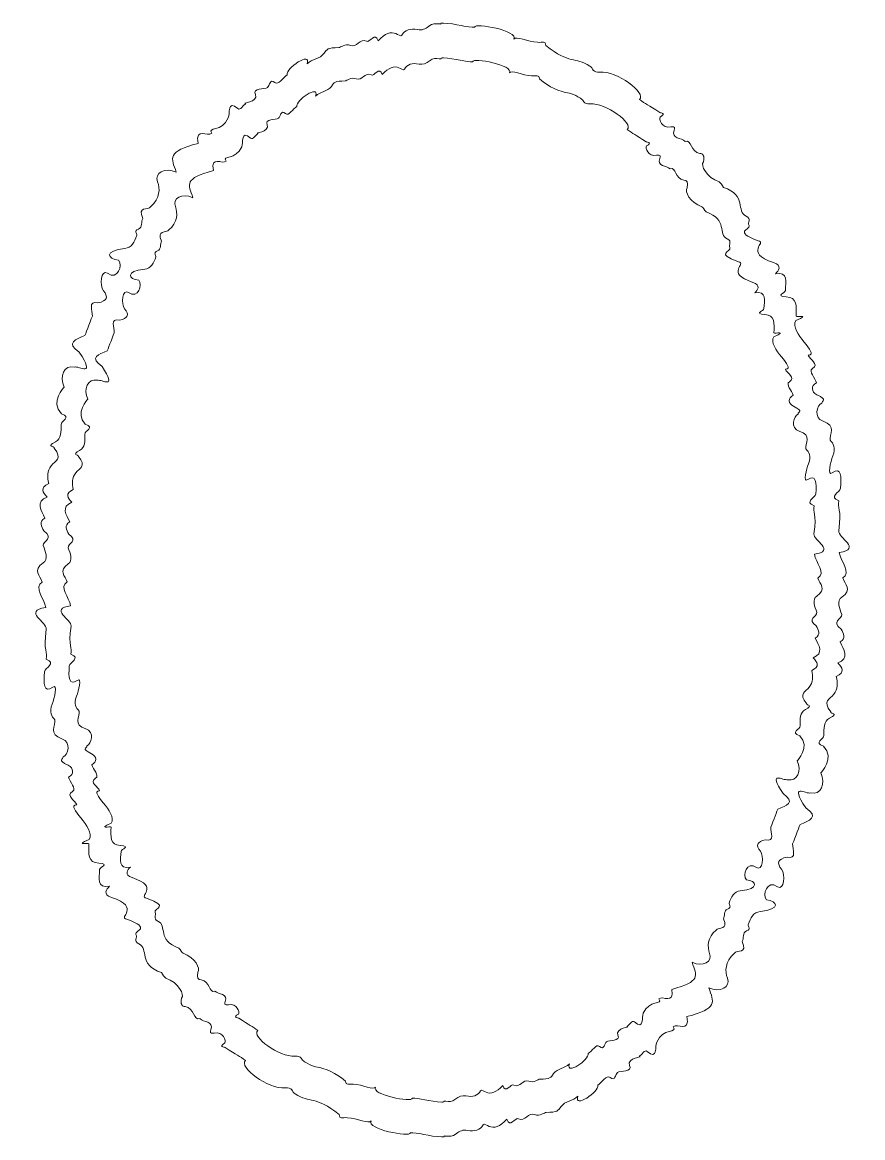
# Model space of a CAD drawing. Header units: centimetres. Extents: x -7.4 to 7.4, y -9.8 to 9.8.
import ezdxf

# ---------------------------------------------------------------- set-up
doc = ezdxf.new("R2010")
doc.units = ezdxf.units.CM
doc.header["$MEASUREMENT"] = 0
doc.layers.add('Layer 1', color=7, linetype='Continuous')

msp = doc.modelspace()

# ---------------------------------------------------------------- linework, layer by layer
at = {"layer": 'Layer 1', "color": 8, "lineweight": 13}
msp.add_open_spline([(0.01566, 9.77272), (0.00112, 9.77285), (-0.01317, 9.77231), (-0.02749, 9.7715), (-0.02749, 9.7715), (-0.02749, 9.7715), (-0.02749, 9.75673), (-0.02749, 9.75673), (-0.02749, 9.75673), (-0.03926, 9.75803), (-0.0513, 9.75875), (-0.06329, 9.75878), (-0.06329, 9.75878), (-0.12359, 9.75897), (-0.17157, 9.77726), (-0.2469, 9.71325), (-0.2469, 9.71325), (-0.29826, 9.6696), (-0.36617, 9.64421), (-0.4374, 9.65829), (-0.4374, 9.65829), (-0.56703, 9.68391), (-0.66018, 9.65585), (-0.71328, 9.56149), (-0.71328, 9.56149), (-0.72933, 9.53297), (-0.78303, 9.57646), (-0.81702, 9.58979), (-0.81702, 9.58979), (-0.90288, 9.62346), (-1.01112, 9.59835), (-1.12824, 9.46304), (-1.12824, 9.46304), (-1.18172, 9.6271), (-1.27643, 9.42204), (-1.33572, 9.45443), (-1.33572, 9.45443), (-1.44913, 9.51638), (-1.50859, 9.33517), (-1.61619, 9.38019), (-1.61619, 9.38019), (-1.71001, 9.41944), (-1.79449, 9.34367), (-1.81862, 9.34327), (-1.81862, 9.34327), (-2.01845, 9.34003), (-2.02578, 9.31562), (-2.07981, 9.24031), (-2.07981, 9.24031), (-2.14871, 9.14426), (-2.29045, 9.14363), (-2.37542, 9.05737), (-2.37542, 9.05737), (-2.29264, 9.28916), (-2.75724, 8.98012), (-2.72336, 8.86581), (-2.72336, 8.86581), (-2.79636, 8.82252), (-2.87726, 8.67584), (-2.94048, 8.73127), (-2.94048, 8.73127), (-3.02898, 8.80886), (-3.02828, 8.67356), (-3.07176, 8.6439), (-3.07176, 8.6439), (-3.11868, 8.61259), (-3.33406, 8.63331), (-3.28291, 8.52043), (-3.28291, 8.52043), (-3.22011, 8.38186), (-3.55402, 8.362), (-3.44816, 8.36784), (-3.44816, 8.36784), (-3.49141, 8.3338), (-3.54965, 8.23497), (-3.59275, 8.27309), (-3.59275, 8.27309), (-3.77467, 8.43396), (-3.72929, 8.17981), (-3.758, 8.10943), (-3.758, 8.10943), (-3.86365, 7.85047), (-4.1383, 7.95968), (-4.04764, 7.84035), (-4.04764, 7.84035), (-4.11907, 7.77062), (-4.3403, 7.95791), (-4.28863, 7.66274), (-4.28863, 7.66274), (-4.8355, 7.51728), (-4.76424, 7.41181), (-4.67008, 7.15657), (-4.67008, 7.15657), (-4.87266, 7.24987), (-5.06184, 7.14107), (-4.99966, 6.99004), (-4.99966, 6.99004), (-4.95134, 6.87265), (-4.95579, 6.6934), (-5.11947, 6.55319), (-5.11947, 6.55319), (-5.16634, 6.4845), (-5.35911, 6.56492), (-5.25764, 6.3444), (-5.25764, 6.3444), (-5.2906, 6.29323), (-5.25867, 6.18432), (-5.332, 6.15941), (-5.332, 6.15941), (-5.42677, 6.12722), (-5.35347, 6.08538), (-5.36505, 6.04948), (-5.36505, 6.04948), (-5.40294, 5.93202), (-5.45349, 5.83081), (-5.57345, 5.81896), (-5.57345, 5.81896), (-5.94565, 5.78218), (-5.87456, 5.62997), (-5.68591, 5.61223), (-5.68591, 5.61223), (-5.60211, 5.52588), (-5.6951, 5.25512), (-5.87687, 5.38212), (-5.87687, 5.38212), (-5.99243, 5.46286), (-6.02059, 5.16177), (-5.9494, 5.07694), (-5.9494, 5.07694), (-5.85934, 4.96964), (-5.88459, 4.89755), (-6.04442, 4.86446), (-6.04442, 4.86446), (-6.22929, 4.90252), (-6.13705, 4.72843), (-6.14265, 4.62901), (-6.14265, 4.62901), (-6.18765, 4.51797), (-6.27301, 4.29184), (-6.27301, 4.29184), (-6.27301, 4.29184), (-6.43472, 4.22513), (-6.61787, 4.16358), (-6.37216, 3.99979), (-6.37216, 3.99979), (-6.07683, 3.54466), (-6.37632, 3.76285), (-6.46121, 3.73809), (-6.46121, 3.73809), (-6.63771, 3.78539), (-6.728, 3.56296), (-6.63748, 3.38492), (-6.63748, 3.38492), (-6.63748, 3.38492), (-6.89277, 3.12591), (-6.68476, 2.91895), (-6.68476, 2.91895), (-6.49778, 2.84911), (-6.69552, 2.79575), (-6.69302, 2.72944), (-6.69302, 2.72944), (-6.68834, 2.60532), (-6.68459, 2.48191), (-6.79033, 2.4259), (-6.79033, 2.4259), (-6.96073, 2.33564), (-6.80458, 2.35173), (-6.81144, 2.31433), (-6.81144, 2.31433), (-6.65952, 2.12616), (-6.7958, 2.09071), (-6.86423, 2.00628), (-6.86423, 2.00628), (-6.93783, 1.91547), (-6.93787, 1.8043), (-6.90921, 1.69536), (-6.90921, 1.69536), (-7.07079, 1.61601), (-7.01134, 1.53663), (-6.93859, 1.45663), (-6.93859, 1.45663), (-7.14276, 1.37401), (-7.04235, 1.21416), (-6.97531, 1.08664), (-6.97531, 1.08664), (-7.08533, 1.02307), (-7.03825, 0.94153), (-6.99275, 0.86022), (-6.99275, 0.86022), (-6.81301, 0.72897), (-7.00333, 0.69013), (-7.00744, 0.60467), (-7.00744, 0.60467), (-6.96366, 0.50582), (-6.91048, 0.3638), (-7.00561, 0.30072), (-7.00561, 0.30072), (-7.20035, 0.17158), (-7.05842, 0.07962), (-7.02305, -0.03522), (-7.02305, -0.03522), (-7.18079, -0.12823), (-6.98587, -0.32775), (-6.95925, -0.48027), (-6.95925, -0.48027), (-7.37201, -0.54689), (-6.93342, -0.73933), (-6.95145, -0.86256), (-6.95145, -0.86256), (-7.00995, -1.2624), (-6.92078, -1.25495), (-6.95375, -1.39006), (-6.95375, -1.39006), (-6.76412, -1.45905), (-6.97603, -1.53699), (-6.98358, -1.61115), (-6.98358, -1.61115), (-7.00453, -1.81671), (-6.99307, -1.99428), (-6.83394, -1.87818), (-6.83394, -1.87818), (-6.74404, -1.81259), (-6.81046, -2.0805), (-6.84817, -2.17639), (-6.84817, -2.17639), (-6.90604, -2.32352), (-6.86021, -2.39353), (-6.79905, -2.45245), (-6.79905, -2.45245), (-6.78106, -2.54753), (-6.92367, -2.71129), (-6.67603, -2.78634), (-6.67603, -2.78634), (-6.5049, -2.83821), (-6.569, -3.0733), (-6.65721, -3.10464), (-6.65721, -3.10464), (-6.64609, -3.14984), (-6.77528, -3.15441), (-6.56724, -3.25067), (-6.56724, -3.25067), (-6.47005, -3.29564), (-6.45589, -3.41051), (-6.56449, -3.45823), (-6.56449, -3.45823), (-6.54088, -3.54306), (-6.41199, -3.66067), (-6.49104, -3.7109), (-6.49104, -3.7109), (-6.61551, -3.78999), (-6.44253, -3.86873), (-6.41714, -3.94676), (-6.41714, -3.94676), (-6.63934, -3.96083), (-6.06997, -4.34248), (-6.20048, -4.55425), (-6.20048, -4.55425), (-6.47557, -4.67167), (-6.20239, -4.6037), (-6.2037, -4.6289), (-6.2037, -4.6289), (-6.21238, -4.79733), (-6.22218, -4.96646), (-6.03019, -4.96771), (-6.03019, -4.96771), (-5.8241, -4.9847), (-6.01455, -5.03726), (-6.01596, -5.07928), (-6.01596, -5.07928), (-6.02099, -5.22884), (-6.07228, -5.41578), (-5.84199, -5.37502), (-5.84199, -5.37502), (-5.89604, -5.42505), (-5.96503, -5.51708), (-5.80986, -5.56945), (-5.80986, -5.56945), (-5.26815, -5.75226), (-5.71441, -5.92376), (-5.5372, -5.95379), (-5.5372, -5.95379), (-5.09051, -6.11836), (-5.40651, -6.13966), (-5.37838, -6.22328), (-5.37838, -6.22328), (-5.34644, -6.27592), (-5.43021, -6.33628), (-5.32697, -6.38367), (-5.32697, -6.38367), (-5.1431, -6.46806), (-5.34828, -6.75159), (-4.93129, -6.88943), (-4.93129, -6.88943), (-4.90642, -6.92402), (-4.87975, -6.9764), (-4.85234, -6.98582), (-4.85234, -6.98582), (-4.63602, -7.06018), (-4.52018, -7.27753), (-4.57646, -7.34022), (-4.57646, -7.34022), (-4.60324, -7.44782), (-4.56893, -7.48007), (-4.51587, -7.48707), (-4.51587, -7.48707), (-4.34515, -7.50957), (-4.37477, -7.73583), (-4.25881, -7.69627), (-4.25881, -7.69627), (-4.19573, -7.76292), (-4.00556, -7.73861), (-4.06694, -7.89193), (-4.06694, -7.89193), (-4.07694, -7.91691), (-4.08671, -7.97098), (-4.00727, -7.95059), (-4.00727, -7.95059), (-3.84906, -7.91733), (-3.78495, -8.09053), (-3.82045, -8.12451), (-3.82045, -8.12451), (-3.93311, -8.19803), (-3.83216, -8.18984), (-3.81081, -8.20367), (-3.81081, -8.20367), (-3.60454, -8.33727), (-3.5654, -8.35137), (-3.45369, -8.4342), (-3.45369, -8.4342), (-3.59008, -8.54084), (-3.05398, -8.93745), (-2.76423, -8.91207), (-2.76423, -8.91207), (-2.63008, -8.90032), (-2.64344, -8.98383), (-2.58246, -9.0179), (-2.58246, -9.0179), (-2.32249, -9.19107), (-2.23677, -9.04029), (-1.81543, -9.37845), (-1.81543, -9.37845), (-1.80265, -9.46621), (-1.76698, -9.42994), (-1.66579, -9.43547), (-1.66579, -9.43547), (-1.49866, -9.44459), (-1.28985, -9.55525), (-1.25221, -9.49249), (-1.25221, -9.49249), (-1.34716, -9.63379), (-0.5584, -9.78673), (-0.56413, -9.70046), (-0.56413, -9.70046), (-0.45498, -9.68383), (-0.22608, -9.77123), (-0.01559, -9.77224), (-0.01559, -9.77224), (-0.00105, -9.7725), (0.01324, -9.77182), (0.02756, -9.771), (0.02756, -9.771), (0.02756, -9.771), (0.02756, -9.75623), (0.02756, -9.75623), (0.02756, -9.75623), (0.03933, -9.75753), (0.05137, -9.75824), (0.06336, -9.75829), (0.06336, -9.75829), (0.12366, -9.75855), (0.17164, -9.77677), (0.24697, -9.71276), (0.24697, -9.71276), (0.29833, -9.66911), (0.36624, -9.64372), (0.43746, -9.65779), (0.43746, -9.65779), (0.5671, -9.68341), (0.66024, -9.65536), (0.71334, -9.56099), (0.71334, -9.56099), (0.72939, -9.53247), (0.78309, -9.57596), (0.81708, -9.58929), (0.81708, -9.58929), (0.90294, -9.62296), (1.01118, -9.59785), (1.1283, -9.46254), (1.1283, -9.46254), (1.18178, -9.6266), (1.27649, -9.42154), (1.33578, -9.45393), (1.33578, -9.45393), (1.44919, -9.51588), (1.50865, -9.33467), (1.61624, -9.37969), (1.61624, -9.37969), (1.71006, -9.41894), (1.79454, -9.34316), (1.81867, -9.34277), (1.81867, -9.34277), (2.01849, -9.33953), (2.02583, -9.31513), (2.07986, -9.23982), (2.07986, -9.23982), (2.14876, -9.14377), (2.2905, -9.14314), (2.37547, -9.05688), (2.37547, -9.05688), (2.29269, -9.28867), (2.75729, -8.97963), (2.72341, -8.86532), (2.72341, -8.86532), (2.79641, -8.82203), (2.87731, -8.67535), (2.94053, -8.73078), (2.94053, -8.73078), (3.02903, -8.80837), (3.02833, -8.67307), (3.07181, -8.64341), (3.07181, -8.64341), (3.11873, -8.61209), (3.33411, -8.63282), (3.28296, -8.51994), (3.28296, -8.51994), (3.22016, -8.38137), (3.55407, -8.36151), (3.44821, -8.36735), (3.44821, -8.36735), (3.49146, -8.33331), (3.5497, -8.23448), (3.5928, -8.27259), (3.5928, -8.27259), (3.77472, -8.43346), (3.72934, -8.17931), (3.75805, -8.10893), (3.75805, -8.10893), (3.8637, -7.84997), (4.13834, -7.95918), (4.04769, -7.83985), (4.04769, -7.83985), (4.11912, -7.77012), (4.34035, -7.95741), (4.28868, -7.66224), (4.28868, -7.66224), (4.83555, -7.51678), (4.76429, -7.41131), (4.67013, -7.15607), (4.67013, -7.15607), (4.87271, -7.24936), (5.06189, -7.14057), (4.99971, -6.98953), (4.99971, -6.98953), (4.95139, -6.87215), (4.95584, -6.6929), (5.11951, -6.55268), (5.11951, -6.55268), (5.16639, -6.48399), (5.35916, -6.56441), (5.25768, -6.34389), (5.25768, -6.34389), (5.29064, -6.29271), (5.25871, -6.1838), (5.33204, -6.1589), (5.33204, -6.1589), (5.42681, -6.12671), (5.35351, -6.08486), (5.36509, -6.04897), (5.36509, -6.04897), (5.40298, -5.93151), (5.45353, -5.8303), (5.57349, -5.81845), (5.57349, -5.81845), (5.9457, -5.78167), (5.8746, -5.62946), (5.68595, -5.61172), (5.68595, -5.61172), (5.60215, -5.52537), (5.69514, -5.25461), (5.87691, -5.3816), (5.87691, -5.3816), (5.99247, -5.46234), (6.02063, -5.16125), (5.94943, -5.07642), (5.94943, -5.07642), (5.85938, -4.96911), (5.88462, -4.89703), (6.04445, -4.86394), (6.04445, -4.86394), (6.22932, -4.902), (6.13708, -4.72791), (6.14268, -4.6285), (6.14268, -4.6285), (6.18768, -4.51746), (6.27304, -4.29133), (6.27304, -4.29133), (6.27304, -4.29133), (6.43475, -4.22462), (6.6179, -4.16307), (6.37219, -3.99928), (6.37219, -3.99928), (6.07686, -3.54415), (6.37635, -3.76234), (6.46124, -3.73758), (6.46124, -3.73758), (6.63774, -3.78488), (6.72803, -3.56245), (6.63751, -3.38441), (6.63751, -3.38441), (6.63751, -3.38441), (6.8928, -3.1254), (6.68479, -2.91844), (6.68479, -2.91844), (6.49781, -2.8486), (6.69555, -2.79524), (6.69305, -2.72893), (6.69305, -2.72893), (6.68837, -2.60481), (6.68462, -2.4814), (6.79036, -2.42539), (6.79036, -2.42539), (6.96076, -2.33512), (6.80461, -2.35122), (6.81148, -2.31382), (6.81148, -2.31382), (6.65956, -2.12565), (6.79584, -2.0902), (6.86427, -2.00577), (6.86427, -2.00577), (6.93787, -1.91496), (6.93791, -1.8038), (6.90925, -1.69485), (6.90925, -1.69485), (7.07083, -1.6155), (7.01137, -1.53613), (6.93863, -1.45612), (6.93863, -1.45612), (7.1428, -1.3735), (7.04239, -1.21365), (6.97535, -1.08613), (6.97535, -1.08613), (7.08537, -1.02255), (7.03828, -0.94102), (6.99279, -0.85971), (6.99279, -0.85971), (6.81305, -0.72846), (7.00337, -0.68962), (7.00748, -0.60416), (7.00748, -0.60416), (6.9637, -0.50531), (6.91052, -0.36329), (7.00565, -0.30021), (7.00565, -0.30021), (7.20039, -0.17107), (7.05846, -0.07911), (7.02309, 0.03573), (7.02309, 0.03573), (7.18083, 0.12874), (6.98591, 0.32826), (6.95929, 0.48078), (6.95929, 0.48078), (7.37205, 0.5474), (6.93346, 0.73984), (6.95149, 0.86307), (6.95149, 0.86307), (7.00999, 1.26291), (6.92082, 1.25545), (6.95379, 1.39057), (6.95379, 1.39057), (6.76416, 1.45956), (6.97607, 1.5375), (6.98363, 1.61166), (6.98363, 1.61166), (7.00457, 1.81722), (6.99312, 1.99479), (6.83399, 1.87869), (6.83399, 1.87869), (6.74409, 1.8131), (6.81051, 2.08101), (6.84822, 2.1769), (6.84822, 2.1769), (6.90609, 2.32403), (6.86027, 2.39404), (6.79911, 2.45296), (6.79911, 2.45296), (6.78112, 2.54804), (6.92373, 2.7118), (6.67609, 2.78685), (6.67609, 2.78685), (6.50496, 2.83872), (6.56906, 3.07381), (6.65727, 3.10516), (6.65727, 3.10516), (6.64616, 3.15036), (6.77534, 3.15493), (6.5673, 3.25119), (6.5673, 3.25119), (6.47011, 3.29616), (6.45595, 3.41103), (6.56455, 3.45874), (6.56455, 3.45874), (6.54095, 3.54357), (6.41205, 3.66118), (6.49111, 3.71142), (6.49111, 3.71142), (6.61558, 3.79051), (6.4426, 3.86925), (6.41721, 3.94728), (6.41721, 3.94728), (6.63941, 3.96135), (6.07003, 4.343), (6.20055, 4.55477), (6.20055, 4.55477), (6.47563, 4.67219), (6.20246, 4.60422), (6.20376, 4.62942), (6.20376, 4.62942), (6.21244, 4.79785), (6.22224, 4.96698), (6.03025, 4.96823), (6.03025, 4.96823), (5.82416, 4.98522), (6.01461, 5.03778), (6.01602, 5.0798), (6.01602, 5.0798), (6.02105, 5.22936), (6.07233, 5.4163), (5.84205, 5.37554), (5.84205, 5.37554), (5.8961, 5.42557), (5.9651, 5.5176), (5.80992, 5.56997), (5.80992, 5.56997), (5.26821, 5.75278), (5.71448, 5.92428), (5.53726, 5.95432), (5.53726, 5.95432), (5.09057, 6.11889), (5.40657, 6.14019), (5.37844, 6.22381), (5.37844, 6.22381), (5.3465, 6.27645), (5.43027, 6.33681), (5.32703, 6.38419), (5.32703, 6.38419), (5.14316, 6.46858), (5.34834, 6.75211), (4.93135, 6.88995), (4.93135, 6.88995), (4.90648, 6.92454), (4.87981, 6.97692), (4.8524, 6.98634), (4.8524, 6.98634), (4.63608, 7.0607), (4.52024, 7.27805), (4.57653, 7.34074), (4.57653, 7.34074), (4.60331, 7.44834), (4.569, 7.48059), (4.51594, 7.48759), (4.51594, 7.48759), (4.34522, 7.51009), (4.37484, 7.73635), (4.25888, 7.69678), (4.25888, 7.69678), (4.1958, 7.76343), (4.00562, 7.73912), (4.06701, 7.89244), (4.06701, 7.89244), (4.07701, 7.91742), (4.08678, 7.97149), (4.00734, 7.9511), (4.00734, 7.9511), (3.84913, 7.91784), (3.78502, 8.09103), (3.82052, 8.12502), (3.82052, 8.12502), (3.93318, 8.19855), (3.83224, 8.19036), (3.81088, 8.20419), (3.81088, 8.20419), (3.60461, 8.33779), (3.56546, 8.35189), (3.45376, 8.43471), (3.45376, 8.43471), (3.59015, 8.54136), (3.05405, 8.93796), (2.7643, 8.91258), (2.7643, 8.91258), (2.63015, 8.90083), (2.64351, 8.98434), (2.58253, 9.01841), (2.58253, 9.01841), (2.32256, 9.19158), (2.23685, 9.0408), (1.81549, 9.37896), (1.81549, 9.37896), (1.80271, 9.46672), (1.76705, 9.43045), (1.66585, 9.43598), (1.66585, 9.43598), (1.49872, 9.4451), (1.28991, 9.55576), (1.25227, 9.493), (1.25227, 9.493), (1.34722, 9.6343), (0.55846, 9.78724), (0.56419, 9.70096), (0.56419, 9.70096), (0.45504, 9.68433), (0.22614, 9.77173), (0.01566, 9.77274), (0.01566, 9.77274), (0.01566, 9.77274), (0.01566, 9.77272), (0.01566, 9.77272)], degree=3, knots=[0, 0, 0, 0, 0.00555556, 0.00555556, 0.00555556, 0.00555556, 0.01111111, 0.01111111, 0.01111111, 0.01111111, 0.01666667, 0.01666667, 0.01666667, 0.01666667, 0.02222222, 0.02222222, 0.02222222, 0.02222222, 0.02777778, 0.02777778, 0.02777778, 0.02777778, 0.03333333, 0.03333333, 0.03333333, 0.03333333, 0.03888889, 0.03888889, 0.03888889, 0.03888889, 0.04444444, 0.04444444, 0.04444444, 0.04444444, 0.05, 0.05, 0.05, 0.05, 0.05555556, 0.05555556, 0.05555556, 0.05555556, 0.06111111, 0.06111111, 0.06111111, 0.06111111, 0.06666667, 0.06666667, 0.06666667, 0.06666667, 0.07222222, 0.07222222, 0.07222222, 0.07222222, 0.07777778, 0.07777778, 0.07777778, 0.07777778, 0.08333333, 0.08333333, 0.08333333, 0.08333333, 0.08888889, 0.08888889, 0.08888889, 0.08888889, 0.09444444, 0.09444444, 0.09444444, 0.09444444, 0.1, 0.1, 0.1, 0.1, 0.10555556, 0.10555556, 0.10555556, 0.10555556, 0.11111111, 0.11111111, 0.11111111, 0.11111111, 0.11666667, 0.11666667, 0.11666667, 0.11666667, 0.12222222, 0.12222222, 0.12222222, 0.12222222, 0.12777778, 0.12777778, 0.12777778, 0.12777778, 0.13333333, 0.13333333, 0.13333333, 0.13333333, 0.13888889, 0.13888889, 0.13888889, 0.13888889, 0.14444444, 0.14444444, 0.14444444, 0.14444444, 0.15, 0.15, 0.15, 0.15, 0.15555556, 0.15555556, 0.15555556, 0.15555556, 0.16111111, 0.16111111, 0.16111111, 0.16111111, 0.16666667, 0.16666667, 0.16666667, 0.16666667, 0.17222222, 0.17222222, 0.17222222, 0.17222222, 0.17777778, 0.17777778, 0.17777778, 0.17777778, 0.18333333, 0.18333333, 0.18333333, 0.18333333, 0.18888889, 0.18888889, 0.18888889, 0.18888889, 0.19444444, 0.19444444, 0.19444444, 0.19444444, 0.2, 0.2, 0.2, 0.2, 0.20555556, 0.20555556, 0.20555556, 0.20555556, 0.21111111, 0.21111111, 0.21111111, 0.21111111, 0.21666667, 0.21666667, 0.21666667, 0.21666667, 0.22222222, 0.22222222, 0.22222222, 0.22222222, 0.22777778, 0.22777778, 0.22777778, 0.22777778, 0.23333333, 0.23333333, 0.23333333, 0.23333333, 0.23888889, 0.23888889, 0.23888889, 0.23888889, 0.24444444, 0.24444444, 0.24444444, 0.24444444, 0.25, 0.25, 0.25, 0.25, 0.25555556, 0.25555556, 0.25555556, 0.25555556, 0.26111111, 0.26111111, 0.26111111, 0.26111111, 0.26666667, 0.26666667, 0.26666667, 0.26666667, 0.27222222, 0.27222222, 0.27222222, 0.27222222, 0.27777778, 0.27777778, 0.27777778, 0.27777778, 0.28333333, 0.28333333, 0.28333333, 0.28333333, 0.28888889, 0.28888889, 0.28888889, 0.28888889, 0.29444444, 0.29444444, 0.29444444, 0.29444444, 0.3, 0.3, 0.3, 0.3, 0.30555556, 0.30555556, 0.30555556, 0.30555556, 0.31111111, 0.31111111, 0.31111111, 0.31111111, 0.31666667, 0.31666667, 0.31666667, 0.31666667, 0.32222222, 0.32222222, 0.32222222, 0.32222222, 0.32777778, 0.32777778, 0.32777778, 0.32777778, 0.33333333, 0.33333333, 0.33333333, 0.33333333, 0.33888889, 0.33888889, 0.33888889, 0.33888889, 0.34444444, 0.34444444, 0.34444444, 0.34444444, 0.35, 0.35, 0.35, 0.35, 0.35555556, 0.35555556, 0.35555556, 0.35555556, 0.36111111, 0.36111111, 0.36111111, 0.36111111, 0.36666667, 0.36666667, 0.36666667, 0.36666667, 0.37222222, 0.37222222, 0.37222222, 0.37222222, 0.37777778, 0.37777778, 0.37777778, 0.37777778, 0.38333333, 0.38333333, 0.38333333, 0.38333333, 0.38888889, 0.38888889, 0.38888889, 0.38888889, 0.39444444, 0.39444444, 0.39444444, 0.39444444, 0.4, 0.4, 0.4, 0.4, 0.40555556, 0.40555556, 0.40555556, 0.40555556, 0.41111111, 0.41111111, 0.41111111, 0.41111111, 0.41666667, 0.41666667, 0.41666667, 0.41666667, 0.42222222, 0.42222222, 0.42222222, 0.42222222, 0.42777778, 0.42777778, 0.42777778, 0.42777778, 0.43333333, 0.43333333, 0.43333333, 0.43333333, 0.43888889, 0.43888889, 0.43888889, 0.43888889, 0.44444444, 0.44444444, 0.44444444, 0.44444444, 0.45, 0.45, 0.45, 0.45, 0.45555556, 0.45555556, 0.45555556, 0.45555556, 0.46111111, 0.46111111, 0.46111111, 0.46111111, 0.46666667, 0.46666667, 0.46666667, 0.46666667, 0.47222222, 0.47222222, 0.47222222, 0.47222222, 0.47777778, 0.47777778, 0.47777778, 0.47777778, 0.48333333, 0.48333333, 0.48333333, 0.48333333, 0.48888889, 0.48888889, 0.48888889, 0.48888889, 0.49444444, 0.49444444, 0.49444444, 0.49444444, 0.5, 0.5, 0.5, 0.5, 0.50555556, 0.50555556, 0.50555556, 0.50555556, 0.51111111, 0.51111111, 0.51111111, 0.51111111, 0.51666667, 0.51666667, 0.51666667, 0.51666667, 0.52222222, 0.52222222, 0.52222222, 0.52222222, 0.52777778, 0.52777778, 0.52777778, 0.52777778, 0.53333333, 0.53333333, 0.53333333, 0.53333333, 0.53888889, 0.53888889, 0.53888889, 0.53888889, 0.54444444, 0.54444444, 0.54444444, 0.54444444, 0.55, 0.55, 0.55, 0.55, 0.55555556, 0.55555556, 0.55555556, 0.55555556, 0.56111111, 0.56111111, 0.56111111, 0.56111111, 0.56666667, 0.56666667, 0.56666667, 0.56666667, 0.57222222, 0.57222222, 0.57222222, 0.57222222, 0.57777778, 0.57777778, 0.57777778, 0.57777778, 0.58333333, 0.58333333, 0.58333333, 0.58333333, 0.58888889, 0.58888889, 0.58888889, 0.58888889, 0.59444444, 0.59444444, 0.59444444, 0.59444444, 0.6, 0.6, 0.6, 0.6, 0.60555556, 0.60555556, 0.60555556, 0.60555556, 0.61111111, 0.61111111, 0.61111111, 0.61111111, 0.61666667, 0.61666667, 0.61666667, 0.61666667, 0.62222222, 0.62222222, 0.62222222, 0.62222222, 0.62777778, 0.62777778, 0.62777778, 0.62777778, 0.63333333, 0.63333333, 0.63333333, 0.63333333, 0.63888889, 0.63888889, 0.63888889, 0.63888889, 0.64444444, 0.64444444, 0.64444444, 0.64444444, 0.65, 0.65, 0.65, 0.65, 0.65555556, 0.65555556, 0.65555556, 0.65555556, 0.66111111, 0.66111111, 0.66111111, 0.66111111, 0.66666667, 0.66666667, 0.66666667, 0.66666667, 0.67222222, 0.67222222, 0.67222222, 0.67222222, 0.67777778, 0.67777778, 0.67777778, 0.67777778, 0.68333333, 0.68333333, 0.68333333, 0.68333333, 0.68888889, 0.68888889, 0.68888889, 0.68888889, 0.69444444, 0.69444444, 0.69444444, 0.69444444, 0.7, 0.7, 0.7, 0.7, 0.70555556, 0.70555556, 0.70555556, 0.70555556, 0.71111111, 0.71111111, 0.71111111, 0.71111111, 0.71666667, 0.71666667, 0.71666667, 0.71666667, 0.72222222, 0.72222222, 0.72222222, 0.72222222, 0.72777778, 0.72777778, 0.72777778, 0.72777778, 0.73333333, 0.73333333, 0.73333333, 0.73333333, 0.73888889, 0.73888889, 0.73888889, 0.73888889, 0.74444444, 0.74444444, 0.74444444, 0.74444444, 0.75, 0.75, 0.75, 0.75, 0.75555556, 0.75555556, 0.75555556, 0.75555556, 0.76111111, 0.76111111, 0.76111111, 0.76111111, 0.76666667, 0.76666667, 0.76666667, 0.76666667, 0.77222222, 0.77222222, 0.77222222, 0.77222222, 0.77777778, 0.77777778, 0.77777778, 0.77777778, 0.78333333, 0.78333333, 0.78333333, 0.78333333, 0.78888889, 0.78888889, 0.78888889, 0.78888889, 0.79444444, 0.79444444, 0.79444444, 0.79444444, 0.8, 0.8, 0.8, 0.8, 0.80555556, 0.80555556, 0.80555556, 0.80555556, 0.81111111, 0.81111111, 0.81111111, 0.81111111, 0.81666667, 0.81666667, 0.81666667, 0.81666667, 0.82222222, 0.82222222, 0.82222222, 0.82222222, 0.82777778, 0.82777778, 0.82777778, 0.82777778, 0.83333333, 0.83333333, 0.83333333, 0.83333333, 0.83888889, 0.83888889, 0.83888889, 0.83888889, 0.84444444, 0.84444444, 0.84444444, 0.84444444, 0.85, 0.85, 0.85, 0.85, 0.85555556, 0.85555556, 0.85555556, 0.85555556, 0.86111111, 0.86111111, 0.86111111, 0.86111111, 0.86666667, 0.86666667, 0.86666667, 0.86666667, 0.87222222, 0.87222222, 0.87222222, 0.87222222, 0.87777778, 0.87777778, 0.87777778, 0.87777778, 0.88333333, 0.88333333, 0.88333333, 0.88333333, 0.88888889, 0.88888889, 0.88888889, 0.88888889, 0.89444444, 0.89444444, 0.89444444, 0.89444444, 0.9, 0.9, 0.9, 0.9, 0.90555556, 0.90555556, 0.90555556, 0.90555556, 0.91111111, 0.91111111, 0.91111111, 0.91111111, 0.91666667, 0.91666667, 0.91666667, 0.91666667, 0.92222222, 0.92222222, 0.92222222, 0.92222222, 0.92777778, 0.92777778, 0.92777778, 0.92777778, 0.93333333, 0.93333333, 0.93333333, 0.93333333, 0.93888889, 0.93888889, 0.93888889, 0.93888889, 0.94444444, 0.94444444, 0.94444444, 0.94444444, 0.95, 0.95, 0.95, 0.95, 0.95555556, 0.95555556, 0.95555556, 0.95555556, 0.96111111, 0.96111111, 0.96111111, 0.96111111, 0.96666667, 0.96666667, 0.96666667, 0.96666667, 0.97222222, 0.97222222, 0.97222222, 0.97222222, 0.97777778, 0.97777778, 0.97777778, 0.97777778, 0.98333333, 0.98333333, 0.98333333, 0.98333333, 0.98888889, 0.98888889, 0.98888889, 0.98888889, 1, 1, 1, 1], dxfattribs=at)
at = {"layer": 'Layer 1', "color": 118, "lineweight": 13}
msp.add_open_spline([(0.01468, 9.16195), (0.00105, 9.16203), (-0.01234, 9.16156), (-0.02577, 9.1608), (-0.02577, 9.1608), (-0.02577, 9.1608), (-0.02577, 9.14696), (-0.02577, 9.14696), (-0.02577, 9.14696), (-0.03681, 9.14818), (-0.04809, 9.14885), (-0.05934, 9.14888), (-0.05934, 9.14888), (-0.11587, 9.14904), (-0.16085, 9.16621), (-0.23148, 9.1062), (-0.23148, 9.1062), (-0.27963, 9.06528), (-0.3433, 9.04147), (-0.41007, 9.05467), (-0.41007, 9.05467), (-0.5316, 9.07869), (-0.61892, 9.05238), (-0.6687, 8.96392), (-0.6687, 8.96392), (-0.68375, 8.93718), (-0.73409, 8.97796), (-0.76596, 8.99045), (-0.76596, 8.99045), (-0.84645, 9.02202), (-0.94793, 8.99847), (-1.05773, 8.87162), (-1.05773, 8.87162), (-1.10787, 9.02542), (-1.19666, 8.83318), (-1.25224, 8.86354), (-1.25224, 8.86354), (-1.35856, 8.92162), (-1.41431, 8.75174), (-1.51518, 8.79394), (-1.51518, 8.79394), (-1.60314, 8.83073), (-1.68233, 8.7597), (-1.70496, 8.75933), (-1.70496, 8.75933), (-1.8923, 8.75629), (-1.89917, 8.73341), (-1.94982, 8.66281), (-1.94982, 8.66281), (-2.01441, 8.57277), (-2.14729, 8.57217), (-2.22696, 8.4913), (-2.22696, 8.4913), (-2.14935, 8.7086), (-2.58491, 8.41888), (-2.55316, 8.31172), (-2.55316, 8.31172), (-2.6216, 8.27114), (-2.69744, 8.13363), (-2.75671, 8.18559), (-2.75671, 8.18559), (-2.83968, 8.25833), (-2.83902, 8.13149), (-2.87979, 8.10368), (-2.87979, 8.10368), (-2.92378, 8.07432), (-3.1257, 8.09375), (-3.07774, 7.98793), (-3.07774, 7.98793), (-3.01887, 7.85802), (-3.33191, 7.8394), (-3.23266, 7.84488), (-3.23266, 7.84488), (-3.27321, 7.81297), (-3.32781, 7.72032), (-3.36822, 7.75605), (-3.36822, 7.75605), (-3.53877, 7.90686), (-3.49622, 7.66859), (-3.52314, 7.60261), (-3.52314, 7.60261), (-3.62219, 7.35984), (-3.87967, 7.46222), (-3.79468, 7.35035), (-3.79468, 7.35035), (-3.86164, 7.28498), (-4.06904, 7.46057), (-4.02061, 7.18384), (-4.02061, 7.18384), (-4.5333, 7.04747), (-4.46649, 6.9486), (-4.37822, 6.70931), (-4.37822, 6.70931), (-4.56814, 6.79677), (-4.74549, 6.69478), (-4.6872, 6.55318), (-4.6872, 6.55318), (-4.6419, 6.44313), (-4.64608, 6.27508), (-4.79952, 6.14363), (-4.79952, 6.14363), (-4.84346, 6.07924), (-5.02419, 6.15462), (-4.92905, 5.94789), (-4.92905, 5.94789), (-4.95995, 5.89991), (-4.93, 5.79781), (-4.99876, 5.77446), (-4.99876, 5.77446), (-5.08761, 5.74428), (-5.01889, 5.70505), (-5.02975, 5.6714), (-5.02975, 5.6714), (-5.06527, 5.56128), (-5.11266, 5.4664), (-5.22512, 5.45528), (-5.22512, 5.45528), (-5.57406, 5.4208), (-5.50741, 5.2781), (-5.33055, 5.26147), (-5.33055, 5.26147), (-5.25199, 5.18051), (-5.33916, 4.92668), (-5.50957, 5.04574), (-5.50957, 5.04574), (-5.6179, 5.12143), (-5.6443, 4.83916), (-5.57756, 4.75963), (-5.57756, 4.75963), (-5.49313, 4.65903), (-5.5168, 4.59146), (-5.66664, 4.56043), (-5.66664, 4.56043), (-5.83996, 4.59611), (-5.75348, 4.4329), (-5.75873, 4.3397), (-5.75873, 4.3397), (-5.80092, 4.2356), (-5.88095, 4.0236), (-5.88095, 4.0236), (-5.88095, 4.0236), (-6.03255, 3.96106), (-6.20426, 3.90336), (-5.9739, 3.7498), (-5.9739, 3.7498), (-5.69703, 3.32311), (-5.9778, 3.52767), (-6.05738, 3.50446), (-6.05738, 3.50446), (-6.22285, 3.54881), (-6.30749, 3.34028), (-6.22263, 3.17336), (-6.22263, 3.17336), (-6.22263, 3.17336), (-6.46197, 2.93054), (-6.26695, 2.73651), (-6.26695, 2.73651), (-6.09166, 2.67104), (-6.27704, 2.62101), (-6.2747, 2.55885), (-6.2747, 2.55885), (-6.27032, 2.44249), (-6.2668, 2.3268), (-6.36593, 2.27428), (-6.36593, 2.27428), (-6.52568, 2.18966), (-6.37929, 2.20474), (-6.38573, 2.16968), (-6.38573, 2.16968), (-6.2433, 1.99327), (-6.37106, 1.96004), (-6.43522, 1.88088), (-6.43522, 1.88088), (-6.50422, 1.79574), (-6.50425, 1.69153), (-6.47739, 1.58939), (-6.47739, 1.58939), (-6.62887, 1.515), (-6.57313, 1.44058), (-6.50493, 1.36558), (-6.50493, 1.36558), (-6.69634, 1.28812), (-6.6022, 1.13827), (-6.53935, 1.01872), (-6.53935, 1.01872), (-6.6425, 0.95912), (-6.59835, 0.88268), (-6.5557, 0.80645), (-6.5557, 0.80645), (-6.38719, 0.6834), (-6.56562, 0.64699), (-6.56947, 0.56688), (-6.56947, 0.56688), (-6.52843, 0.4742), (-6.47856, 0.34107), (-6.56775, 0.28193), (-6.56775, 0.28193), (-6.75032, 0.16086), (-6.61726, 0.07465), (-6.5841, -0.03302), (-6.5841, -0.03302), (-6.73198, -0.12022), (-6.54925, -0.30726), (-6.52428, -0.45026), (-6.52428, -0.45026), (-6.91124, -0.51272), (-6.50006, -0.69313), (-6.51697, -0.80866), (-6.51697, -0.80866), (-6.57182, -1.18351), (-6.48822, -1.17652), (-6.51911, -1.30319), (-6.51911, -1.30319), (-6.34133, -1.36787), (-6.53999, -1.44094), (-6.54708, -1.51046), (-6.54708, -1.51046), (-6.56671, -1.70317), (-6.55597, -1.86964), (-6.40679, -1.7608), (-6.40679, -1.7608), (-6.32251, -1.69931), (-6.38477, -1.95047), (-6.42013, -2.04037), (-6.42013, -2.04037), (-6.47438, -2.17831), (-6.43142, -2.24394), (-6.37408, -2.29917), (-6.37408, -2.29917), (-6.35722, -2.38831), (-6.49092, -2.54183), (-6.25875, -2.61219), (-6.25875, -2.61219), (-6.09831, -2.66081), (-6.15841, -2.88122), (-6.24111, -2.9106), (-6.24111, -2.9106), (-6.23069, -2.95298), (-6.3518, -2.95726), (-6.15676, -3.0475), (-6.15676, -3.0475), (-6.06565, -3.08966), (-6.05237, -3.19735), (-6.15417, -3.24208), (-6.15417, -3.24208), (-6.13204, -3.32161), (-6.0112, -3.43187), (-6.08531, -3.47896), (-6.08531, -3.47896), (-6.202, -3.55311), (-6.03983, -3.62692), (-6.01603, -3.70008), (-6.01603, -3.70008), (-6.22434, -3.71327), (-5.69055, -4.07107), (-5.81291, -4.2696), (-5.81291, -4.2696), (-6.0708, -4.37969), (-5.81471, -4.31596), (-5.81592, -4.33959), (-5.81592, -4.33959), (-5.82405, -4.49749), (-5.83324, -4.65606), (-5.65325, -4.65723), (-5.65325, -4.65723), (-5.46004, -4.67316), (-5.63858, -4.72243), (-5.63991, -4.76183), (-5.63991, -4.76183), (-5.64463, -4.90205), (-5.6927, -5.0773), (-5.47682, -5.03909), (-5.47682, -5.03909), (-5.52749, -5.08599), (-5.59217, -5.17227), (-5.44669, -5.22137), (-5.44669, -5.22137), (-4.93884, -5.39276), (-5.35721, -5.55354), (-5.19107, -5.5817), (-5.19107, -5.5817), (-4.7723, -5.73598), (-5.06855, -5.75595), (-5.04217, -5.83435), (-5.04217, -5.83435), (-5.01222, -5.8837), (-5.09076, -5.94028), (-4.99397, -5.98471), (-4.99397, -5.98471), (-4.8216, -6.06383), (-5.01395, -6.32964), (-4.62302, -6.45886), (-4.62302, -6.45886), (-4.5997, -6.49129), (-4.5747, -6.54039), (-4.549, -6.54923), (-4.549, -6.54923), (-4.3462, -6.61894), (-4.2376, -6.82271), (-4.29037, -6.88148), (-4.29037, -6.88148), (-4.31548, -6.98235), (-4.28331, -7.01259), (-4.23356, -7.01915), (-4.23356, -7.01915), (-4.07351, -7.04025), (-4.10128, -7.25236), (-3.99257, -7.21527), (-3.99257, -7.21527), (-3.93344, -7.27775), (-3.75514, -7.25496), (-3.81269, -7.3987), (-3.81269, -7.3987), (-3.82206, -7.42212), (-3.83122, -7.47281), (-3.75674, -7.45369), (-3.75674, -7.45369), (-3.60842, -7.42251), (-3.54832, -7.58488), (-3.58159, -7.61674), (-3.58159, -7.61674), (-3.68721, -7.68567), (-3.59257, -7.67799), (-3.57255, -7.69096), (-3.57255, -7.69096), (-3.37917, -7.81621), (-3.34247, -7.82943), (-3.23775, -7.90708), (-3.23775, -7.90708), (-3.36562, -8.00706), (-2.86302, -8.37888), (-2.59138, -8.35508), (-2.59138, -8.35508), (-2.46562, -8.34406), (-2.47814, -8.42236), (-2.42097, -8.45429), (-2.42097, -8.45429), (-2.17724, -8.61664), (-2.09689, -8.47528), (-1.70188, -8.79231), (-1.70188, -8.79231), (-1.6899, -8.87458), (-1.65646, -8.84058), (-1.56159, -8.84576), (-1.56159, -8.84576), (-1.40491, -8.85431), (-1.20915, -8.95805), (-1.17385, -8.89921), (-1.17385, -8.89921), (-1.26287, -9.03168), (-0.5234, -9.17506), (-0.52877, -9.09418), (-0.52877, -9.09418), (-0.42645, -9.07859), (-0.21185, -9.16052), (-0.01452, -9.16148), (-0.01452, -9.16148), (-0.00089, -9.16174), (0.01251, -9.16108), (0.02593, -9.16032), (0.02593, -9.16032), (0.02593, -9.16032), (0.02593, -9.14648), (0.02593, -9.14648), (0.02593, -9.14648), (0.03697, -9.1477), (0.04825, -9.14839), (0.0595, -9.14841), (0.0595, -9.14841), (0.11603, -9.14867), (0.16101, -9.16574), (0.23164, -9.10572), (0.23164, -9.10572), (0.27979, -9.0648), (0.34346, -9.04099), (0.41023, -9.05419), (0.41023, -9.05419), (0.53176, -9.07821), (0.61909, -9.05191), (0.66887, -8.96344), (0.66887, -8.96344), (0.68392, -8.9367), (0.73426, -8.97748), (0.76613, -8.98998), (0.76613, -8.98998), (0.84662, -9.02155), (0.9481, -8.998), (1.0579, -8.87115), (1.0579, -8.87115), (1.10804, -9.02495), (1.19683, -8.83271), (1.25241, -8.86307), (1.25241, -8.86307), (1.35873, -8.92115), (1.41448, -8.75127), (1.51534, -8.79347), (1.51534, -8.79347), (1.6033, -8.83027), (1.6825, -8.75923), (1.70512, -8.75886), (1.70512, -8.75886), (1.89246, -8.75583), (1.89933, -8.73294), (1.94998, -8.66234), (1.94998, -8.66234), (2.01458, -8.5723), (2.14746, -8.5717), (2.22712, -8.49083), (2.22712, -8.49083), (2.14952, -8.70813), (2.58507, -8.41841), (2.55332, -8.31124), (2.55332, -8.31124), (2.62176, -8.27066), (2.6976, -8.13315), (2.75687, -8.18511), (2.75687, -8.18511), (2.83984, -8.25785), (2.83918, -8.13101), (2.87995, -8.1032), (2.87995, -8.1032), (2.92394, -8.07384), (3.12586, -8.09327), (3.07791, -7.98745), (3.07791, -7.98745), (3.01903, -7.85754), (3.33208, -7.83892), (3.23283, -7.8444), (3.23283, -7.8444), (3.27338, -7.81249), (3.32798, -7.71983), (3.36838, -7.75557), (3.36838, -7.75557), (3.53893, -7.90638), (3.49639, -7.66811), (3.5233, -7.60213), (3.5233, -7.60213), (3.62235, -7.35936), (3.87983, -7.46174), (3.79484, -7.34987), (3.79484, -7.34987), (3.8618, -7.2845), (4.0692, -7.46009), (4.02077, -7.18336), (4.02077, -7.18336), (4.53346, -7.04699), (4.46665, -6.94812), (4.37838, -6.70883), (4.37838, -6.70883), (4.5683, -6.79629), (4.74565, -6.6943), (4.68736, -6.5527), (4.68736, -6.5527), (4.64206, -6.44265), (4.64623, -6.2746), (4.79968, -6.14316), (4.79968, -6.14316), (4.84362, -6.07876), (5.02435, -6.15415), (4.92921, -5.94742), (4.92921, -5.94742), (4.96011, -5.89944), (4.93016, -5.79734), (4.99892, -5.77399), (4.99892, -5.77399), (5.08777, -5.74381), (5.01905, -5.70458), (5.02991, -5.67093), (5.02991, -5.67093), (5.06543, -5.5608), (5.11282, -5.46592), (5.22528, -5.45481), (5.22528, -5.45481), (5.57422, -5.42032), (5.50757, -5.27763), (5.33071, -5.261), (5.33071, -5.261), (5.25215, -5.18004), (5.33933, -4.92621), (5.50973, -5.04527), (5.50973, -5.04527), (5.61807, -5.12096), (5.64446, -4.83869), (5.57772, -4.75917), (5.57772, -4.75917), (5.49329, -4.65857), (5.51696, -4.591), (5.6668, -4.55997), (5.6668, -4.55997), (5.84012, -4.59565), (5.75364, -4.43244), (5.75889, -4.33924), (5.75889, -4.33924), (5.80108, -4.23514), (5.8811, -4.02314), (5.8811, -4.02314), (5.8811, -4.02314), (6.0327, -3.9606), (6.20441, -3.90289), (5.97405, -3.74934), (5.97405, -3.74934), (5.69718, -3.32265), (5.97795, -3.52721), (6.05753, -3.504), (6.05753, -3.504), (6.223, -3.54834), (6.30765, -3.33982), (6.22278, -3.1729), (6.22278, -3.1729), (6.22278, -3.1729), (6.46212, -2.93008), (6.26711, -2.73605), (6.26711, -2.73605), (6.09181, -2.67058), (6.2772, -2.62055), (6.27485, -2.55839), (6.27485, -2.55839), (6.27047, -2.44203), (6.26695, -2.32633), (6.36608, -2.27382), (6.36608, -2.27382), (6.52583, -2.1892), (6.37944, -2.20429), (6.38588, -2.16922), (6.38588, -2.16922), (6.24346, -1.99281), (6.37122, -1.95958), (6.43537, -1.88042), (6.43537, -1.88042), (6.50437, -1.79528), (6.50441, -1.69107), (6.47754, -1.58893), (6.47754, -1.58893), (6.62902, -1.51454), (6.57328, -1.44012), (6.50508, -1.36512), (6.50508, -1.36512), (6.69649, -1.28766), (6.60235, -1.13781), (6.53951, -1.01826), (6.53951, -1.01826), (6.64266, -0.95866), (6.59851, -0.88222), (6.55586, -0.80599), (6.55586, -0.80599), (6.38735, -0.68294), (6.56578, -0.64653), (6.56963, -0.56642), (6.56963, -0.56642), (6.52859, -0.47374), (6.47873, -0.34061), (6.56791, -0.28147), (6.56791, -0.28147), (6.75048, -0.1604), (6.61742, -0.07419), (6.58426, 0.03348), (6.58426, 0.03348), (6.73214, 0.12068), (6.5494, 0.30772), (6.52444, 0.45072), (6.52444, 0.45072), (6.9114, 0.51318), (6.50022, 0.69359), (6.51712, 0.80912), (6.51712, 0.80912), (6.57197, 1.18397), (6.48837, 1.17698), (6.51926, 1.30365), (6.51926, 1.30365), (6.34149, 1.36833), (6.54015, 1.4414), (6.54723, 1.51092), (6.54723, 1.51092), (6.56687, 1.70363), (6.55612, 1.8701), (6.40694, 1.76126), (6.40694, 1.76126), (6.32266, 1.69977), (6.38492, 1.95093), (6.42028, 2.04083), (6.42028, 2.04083), (6.47453, 2.17877), (6.43157, 2.2444), (6.37423, 2.29963), (6.37423, 2.29963), (6.35736, 2.38877), (6.49106, 2.54229), (6.2589, 2.61265), (6.2589, 2.61265), (6.09846, 2.66127), (6.15856, 2.88168), (6.24125, 2.91106), (6.24125, 2.91106), (6.23083, 2.95344), (6.35194, 2.95772), (6.15691, 3.04796), (6.15691, 3.04796), (6.06579, 3.09012), (6.05252, 3.19781), (6.15432, 3.24254), (6.15432, 3.24254), (6.13219, 3.32207), (6.01135, 3.43233), (6.08546, 3.47942), (6.08546, 3.47942), (6.20215, 3.55357), (6.03998, 3.62738), (6.01618, 3.70054), (6.01618, 3.70054), (6.22449, 3.71373), (5.6907, 4.07153), (5.81306, 4.27006), (5.81306, 4.27006), (6.07095, 4.38014), (5.81486, 4.31642), (5.81607, 4.34005), (5.81607, 4.34005), (5.82421, 4.49795), (5.83339, 4.65651), (5.6534, 4.65769), (5.6534, 4.65769), (5.46019, 4.67362), (5.63874, 4.72289), (5.64006, 4.76229), (5.64006, 4.76229), (5.64478, 4.90251), (5.69285, 5.07776), (5.47696, 5.03955), (5.47696, 5.03955), (5.52764, 5.08645), (5.59232, 5.17273), (5.44684, 5.22183), (5.44684, 5.22183), (4.93899, 5.39322), (5.35736, 5.554), (5.19122, 5.58215), (5.19122, 5.58215), (4.77245, 5.73643), (5.0687, 5.7564), (5.04233, 5.8348), (5.04233, 5.8348), (5.01238, 5.88415), (5.09092, 5.94073), (4.99413, 5.98516), (4.99413, 5.98516), (4.82176, 6.06428), (5.01411, 6.33009), (4.62318, 6.45931), (4.62318, 6.45931), (4.59986, 6.49174), (4.57486, 6.54084), (4.54916, 6.54968), (4.54916, 6.54968), (4.34636, 6.61939), (4.23776, 6.82316), (4.29053, 6.88193), (4.29053, 6.88193), (4.31564, 6.98281), (4.28347, 7.01304), (4.23373, 7.0196), (4.23373, 7.0196), (4.07368, 7.0407), (4.10145, 7.25281), (3.99274, 7.21572), (3.99274, 7.21572), (3.9336, 7.2782), (3.75531, 7.25541), (3.81286, 7.39915), (3.81286, 7.39915), (3.82224, 7.42257), (3.83139, 7.47326), (3.75692, 7.45414), (3.75692, 7.45414), (3.6086, 7.42296), (3.5485, 7.58533), (3.58177, 7.61719), (3.58177, 7.61719), (3.68739, 7.68612), (3.59275, 7.67844), (3.57273, 7.69141), (3.57273, 7.69141), (3.37935, 7.81666), (3.34265, 7.82988), (3.23793, 7.90753), (3.23793, 7.90753), (3.3658, 8.00751), (2.86321, 8.37933), (2.59157, 8.35553), (2.59157, 8.35553), (2.4658, 8.34451), (2.47833, 8.42281), (2.42115, 8.45474), (2.42115, 8.45474), (2.17742, 8.61709), (2.09707, 8.47573), (1.70205, 8.79276), (1.70205, 8.79276), (1.69007, 8.87503), (1.65663, 8.84103), (1.56176, 8.84621), (1.56176, 8.84621), (1.40508, 8.85476), (1.20932, 8.9585), (1.17403, 8.89966), (1.17403, 8.89966), (1.26304, 9.03213), (0.52358, 9.17551), (0.52895, 9.09463), (0.52895, 9.09463), (0.42663, 9.07904), (0.21203, 9.16097), (0.0147, 9.16193), (0.0147, 9.16193), (0.0147, 9.16193), (0.01468, 9.16195), (0.01468, 9.16195)], degree=3, knots=[0, 0, 0, 0, 0.00555556, 0.00555556, 0.00555556, 0.00555556, 0.01111111, 0.01111111, 0.01111111, 0.01111111, 0.01666667, 0.01666667, 0.01666667, 0.01666667, 0.02222222, 0.02222222, 0.02222222, 0.02222222, 0.02777778, 0.02777778, 0.02777778, 0.02777778, 0.03333333, 0.03333333, 0.03333333, 0.03333333, 0.03888889, 0.03888889, 0.03888889, 0.03888889, 0.04444444, 0.04444444, 0.04444444, 0.04444444, 0.05, 0.05, 0.05, 0.05, 0.05555556, 0.05555556, 0.05555556, 0.05555556, 0.06111111, 0.06111111, 0.06111111, 0.06111111, 0.06666667, 0.06666667, 0.06666667, 0.06666667, 0.07222222, 0.07222222, 0.07222222, 0.07222222, 0.07777778, 0.07777778, 0.07777778, 0.07777778, 0.08333333, 0.08333333, 0.08333333, 0.08333333, 0.08888889, 0.08888889, 0.08888889, 0.08888889, 0.09444444, 0.09444444, 0.09444444, 0.09444444, 0.1, 0.1, 0.1, 0.1, 0.10555556, 0.10555556, 0.10555556, 0.10555556, 0.11111111, 0.11111111, 0.11111111, 0.11111111, 0.11666667, 0.11666667, 0.11666667, 0.11666667, 0.12222222, 0.12222222, 0.12222222, 0.12222222, 0.12777778, 0.12777778, 0.12777778, 0.12777778, 0.13333333, 0.13333333, 0.13333333, 0.13333333, 0.13888889, 0.13888889, 0.13888889, 0.13888889, 0.14444444, 0.14444444, 0.14444444, 0.14444444, 0.15, 0.15, 0.15, 0.15, 0.15555556, 0.15555556, 0.15555556, 0.15555556, 0.16111111, 0.16111111, 0.16111111, 0.16111111, 0.16666667, 0.16666667, 0.16666667, 0.16666667, 0.17222222, 0.17222222, 0.17222222, 0.17222222, 0.17777778, 0.17777778, 0.17777778, 0.17777778, 0.18333333, 0.18333333, 0.18333333, 0.18333333, 0.18888889, 0.18888889, 0.18888889, 0.18888889, 0.19444444, 0.19444444, 0.19444444, 0.19444444, 0.2, 0.2, 0.2, 0.2, 0.20555556, 0.20555556, 0.20555556, 0.20555556, 0.21111111, 0.21111111, 0.21111111, 0.21111111, 0.21666667, 0.21666667, 0.21666667, 0.21666667, 0.22222222, 0.22222222, 0.22222222, 0.22222222, 0.22777778, 0.22777778, 0.22777778, 0.22777778, 0.23333333, 0.23333333, 0.23333333, 0.23333333, 0.23888889, 0.23888889, 0.23888889, 0.23888889, 0.24444444, 0.24444444, 0.24444444, 0.24444444, 0.25, 0.25, 0.25, 0.25, 0.25555556, 0.25555556, 0.25555556, 0.25555556, 0.26111111, 0.26111111, 0.26111111, 0.26111111, 0.26666667, 0.26666667, 0.26666667, 0.26666667, 0.27222222, 0.27222222, 0.27222222, 0.27222222, 0.27777778, 0.27777778, 0.27777778, 0.27777778, 0.28333333, 0.28333333, 0.28333333, 0.28333333, 0.28888889, 0.28888889, 0.28888889, 0.28888889, 0.29444444, 0.29444444, 0.29444444, 0.29444444, 0.3, 0.3, 0.3, 0.3, 0.30555556, 0.30555556, 0.30555556, 0.30555556, 0.31111111, 0.31111111, 0.31111111, 0.31111111, 0.31666667, 0.31666667, 0.31666667, 0.31666667, 0.32222222, 0.32222222, 0.32222222, 0.32222222, 0.32777778, 0.32777778, 0.32777778, 0.32777778, 0.33333333, 0.33333333, 0.33333333, 0.33333333, 0.33888889, 0.33888889, 0.33888889, 0.33888889, 0.34444444, 0.34444444, 0.34444444, 0.34444444, 0.35, 0.35, 0.35, 0.35, 0.35555556, 0.35555556, 0.35555556, 0.35555556, 0.36111111, 0.36111111, 0.36111111, 0.36111111, 0.36666667, 0.36666667, 0.36666667, 0.36666667, 0.37222222, 0.37222222, 0.37222222, 0.37222222, 0.37777778, 0.37777778, 0.37777778, 0.37777778, 0.38333333, 0.38333333, 0.38333333, 0.38333333, 0.38888889, 0.38888889, 0.38888889, 0.38888889, 0.39444444, 0.39444444, 0.39444444, 0.39444444, 0.4, 0.4, 0.4, 0.4, 0.40555556, 0.40555556, 0.40555556, 0.40555556, 0.41111111, 0.41111111, 0.41111111, 0.41111111, 0.41666667, 0.41666667, 0.41666667, 0.41666667, 0.42222222, 0.42222222, 0.42222222, 0.42222222, 0.42777778, 0.42777778, 0.42777778, 0.42777778, 0.43333333, 0.43333333, 0.43333333, 0.43333333, 0.43888889, 0.43888889, 0.43888889, 0.43888889, 0.44444444, 0.44444444, 0.44444444, 0.44444444, 0.45, 0.45, 0.45, 0.45, 0.45555556, 0.45555556, 0.45555556, 0.45555556, 0.46111111, 0.46111111, 0.46111111, 0.46111111, 0.46666667, 0.46666667, 0.46666667, 0.46666667, 0.47222222, 0.47222222, 0.47222222, 0.47222222, 0.47777778, 0.47777778, 0.47777778, 0.47777778, 0.48333333, 0.48333333, 0.48333333, 0.48333333, 0.48888889, 0.48888889, 0.48888889, 0.48888889, 0.49444444, 0.49444444, 0.49444444, 0.49444444, 0.5, 0.5, 0.5, 0.5, 0.50555556, 0.50555556, 0.50555556, 0.50555556, 0.51111111, 0.51111111, 0.51111111, 0.51111111, 0.51666667, 0.51666667, 0.51666667, 0.51666667, 0.52222222, 0.52222222, 0.52222222, 0.52222222, 0.52777778, 0.52777778, 0.52777778, 0.52777778, 0.53333333, 0.53333333, 0.53333333, 0.53333333, 0.53888889, 0.53888889, 0.53888889, 0.53888889, 0.54444444, 0.54444444, 0.54444444, 0.54444444, 0.55, 0.55, 0.55, 0.55, 0.55555556, 0.55555556, 0.55555556, 0.55555556, 0.56111111, 0.56111111, 0.56111111, 0.56111111, 0.56666667, 0.56666667, 0.56666667, 0.56666667, 0.57222222, 0.57222222, 0.57222222, 0.57222222, 0.57777778, 0.57777778, 0.57777778, 0.57777778, 0.58333333, 0.58333333, 0.58333333, 0.58333333, 0.58888889, 0.58888889, 0.58888889, 0.58888889, 0.59444444, 0.59444444, 0.59444444, 0.59444444, 0.6, 0.6, 0.6, 0.6, 0.60555556, 0.60555556, 0.60555556, 0.60555556, 0.61111111, 0.61111111, 0.61111111, 0.61111111, 0.61666667, 0.61666667, 0.61666667, 0.61666667, 0.62222222, 0.62222222, 0.62222222, 0.62222222, 0.62777778, 0.62777778, 0.62777778, 0.62777778, 0.63333333, 0.63333333, 0.63333333, 0.63333333, 0.63888889, 0.63888889, 0.63888889, 0.63888889, 0.64444444, 0.64444444, 0.64444444, 0.64444444, 0.65, 0.65, 0.65, 0.65, 0.65555556, 0.65555556, 0.65555556, 0.65555556, 0.66111111, 0.66111111, 0.66111111, 0.66111111, 0.66666667, 0.66666667, 0.66666667, 0.66666667, 0.67222222, 0.67222222, 0.67222222, 0.67222222, 0.67777778, 0.67777778, 0.67777778, 0.67777778, 0.68333333, 0.68333333, 0.68333333, 0.68333333, 0.68888889, 0.68888889, 0.68888889, 0.68888889, 0.69444444, 0.69444444, 0.69444444, 0.69444444, 0.7, 0.7, 0.7, 0.7, 0.70555556, 0.70555556, 0.70555556, 0.70555556, 0.71111111, 0.71111111, 0.71111111, 0.71111111, 0.71666667, 0.71666667, 0.71666667, 0.71666667, 0.72222222, 0.72222222, 0.72222222, 0.72222222, 0.72777778, 0.72777778, 0.72777778, 0.72777778, 0.73333333, 0.73333333, 0.73333333, 0.73333333, 0.73888889, 0.73888889, 0.73888889, 0.73888889, 0.74444444, 0.74444444, 0.74444444, 0.74444444, 0.75, 0.75, 0.75, 0.75, 0.75555556, 0.75555556, 0.75555556, 0.75555556, 0.76111111, 0.76111111, 0.76111111, 0.76111111, 0.76666667, 0.76666667, 0.76666667, 0.76666667, 0.77222222, 0.77222222, 0.77222222, 0.77222222, 0.77777778, 0.77777778, 0.77777778, 0.77777778, 0.78333333, 0.78333333, 0.78333333, 0.78333333, 0.78888889, 0.78888889, 0.78888889, 0.78888889, 0.79444444, 0.79444444, 0.79444444, 0.79444444, 0.8, 0.8, 0.8, 0.8, 0.80555556, 0.80555556, 0.80555556, 0.80555556, 0.81111111, 0.81111111, 0.81111111, 0.81111111, 0.81666667, 0.81666667, 0.81666667, 0.81666667, 0.82222222, 0.82222222, 0.82222222, 0.82222222, 0.82777778, 0.82777778, 0.82777778, 0.82777778, 0.83333333, 0.83333333, 0.83333333, 0.83333333, 0.83888889, 0.83888889, 0.83888889, 0.83888889, 0.84444444, 0.84444444, 0.84444444, 0.84444444, 0.85, 0.85, 0.85, 0.85, 0.85555556, 0.85555556, 0.85555556, 0.85555556, 0.86111111, 0.86111111, 0.86111111, 0.86111111, 0.86666667, 0.86666667, 0.86666667, 0.86666667, 0.87222222, 0.87222222, 0.87222222, 0.87222222, 0.87777778, 0.87777778, 0.87777778, 0.87777778, 0.88333333, 0.88333333, 0.88333333, 0.88333333, 0.88888889, 0.88888889, 0.88888889, 0.88888889, 0.89444444, 0.89444444, 0.89444444, 0.89444444, 0.9, 0.9, 0.9, 0.9, 0.90555556, 0.90555556, 0.90555556, 0.90555556, 0.91111111, 0.91111111, 0.91111111, 0.91111111, 0.91666667, 0.91666667, 0.91666667, 0.91666667, 0.92222222, 0.92222222, 0.92222222, 0.92222222, 0.92777778, 0.92777778, 0.92777778, 0.92777778, 0.93333333, 0.93333333, 0.93333333, 0.93333333, 0.93888889, 0.93888889, 0.93888889, 0.93888889, 0.94444444, 0.94444444, 0.94444444, 0.94444444, 0.95, 0.95, 0.95, 0.95, 0.95555556, 0.95555556, 0.95555556, 0.95555556, 0.96111111, 0.96111111, 0.96111111, 0.96111111, 0.96666667, 0.96666667, 0.96666667, 0.96666667, 0.97222222, 0.97222222, 0.97222222, 0.97222222, 0.97777778, 0.97777778, 0.97777778, 0.97777778, 0.98333333, 0.98333333, 0.98333333, 0.98333333, 0.98888889, 0.98888889, 0.98888889, 0.98888889, 1, 1, 1, 1], dxfattribs=at)

doc.saveas('drawing.dxf')
